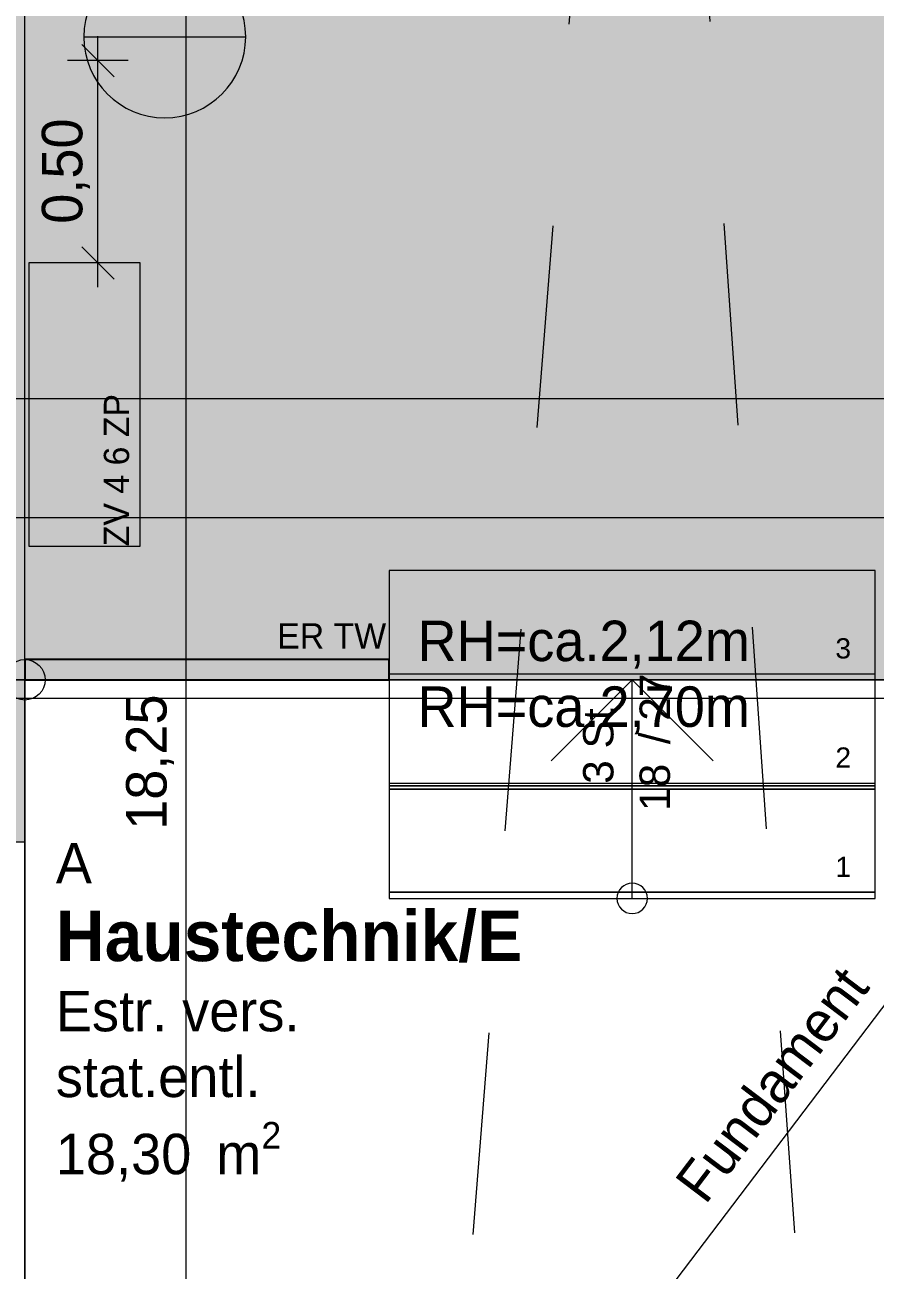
# Model space of a CAD drawing. Header units: metres. Extents: x -14 to 130, y -38 to 4.
# Drawn here: x 15.32 to 17.42, y -10.414 to -7.337 of the extents above; entities that cross this region are included whole.
import ezdxf

# ---------------------------------------------------------------- set-up
doc = ezdxf.new("R2010")
doc.units = ezdxf.units.M
doc.header["$MEASUREMENT"] = 0
doc.linetypes.add('Schnittlinie', pattern=[0.006, 0.003, -0.0015, 0, -0.0015])
doc.linetypes.add('Untersicht', pattern=[0.001, 0.0005, -0.0005])
for name, color, linetype in [('-1._KG PP_3_120 Wand Innen tragend', 7, 'Continuous'), ('-1._KG PP_3_130 Wand Innen', 7, 'Continuous'), ('-1._KG PP_3_210 Decke', 7, 'Continuous'), ('-1._KG PP_3_220 Bodenaufbau', 7, 'Continuous'), ('-1._KG PP_3_420 Rampe', 7, 'Continuous'), ('-1._KG PP_3_520 Fixeinbauten', 7, 'Continuous'), ('-1._KG PP_3_810 Raum', 7, 'Continuous'), ('-1._KG PP_3_851 Marker Schnitt', 7, 'Continuous'), ('-1._KG PP_3_860 Marker Änderung bis 26mmtt', 7, 'Continuous'), ('-1._KG PP_3_870 Dokumentation allgemein', 7, 'Continuous'), ('-1._KG PP_3_950 Polierplan Bemaßung', 7, 'Continuous'), ('-1._KG PP_3_955 Polierplan Beschriftung', 7, 'Continuous'), ('-1._KG PP_3_Bauwerke_Hausnummer', 7, 'Continuous'), ('-1._KG PP_3_Bemaßen_Sperrmaß 2D', 7, 'Continuous'), ('-1._KG PP_3_Gelände_Beschriftung Gelände', 7, 'Continuous'), ('-1._KG PP_3_Kataster Grenzpunkte_Grenzpunkt (GP) Hausecke_Kennzeichen', 7, 'Continuous'), ('-1._KG PP_3_Kataster Grenzpunkte_Grenzpunkt (GP) Hausecke_Punktnummer', 7, 'Continuous')]:
    doc.layers.add(name, color=color, linetype=linetype)
doc.styles.add('ERSTELLTER_STIL_1', font='arial.ttf')
doc.styles.add('ERSTELLTER_STIL_5', font='')
doc.styles.add('ERSTELLTER_STIL_9', font='')
doc.styles.get('ERSTELLTER_STIL_5').set_extended_font_data('Eurostile')
doc.styles.get('ERSTELLTER_STIL_9').set_extended_font_data('Eurostile', bold=True)
doc.linetypes.add('GAS', pattern='A,0,[1,415_260415_PP_VA_1_2 -1 KG1.Shx,S=0.186508,R=0,X=0,Y=0],-26.5,0', length=26.5)

msp = doc.modelspace()

# ---------------------------------------------------------------- hatches: boundary and pattern name
at = {"layer": '-1._KG PP_3_130 Wand Innen', "linetype": 'Continuous', "lineweight": 0, "true_color": 0x373737}
msp.add_hatch(color=250, dxfattribs=at).paths.add_polyline_path([(15.32, -8.955), (16.22, -8.955), (16.22, -8.905), (15.32, -8.905)])
at = {"layer": '-1._KG PP_3_Gelände_Beschriftung Gelände', "linetype": 'Continuous', "lineweight": 0, "true_color": 0x060c00}
h = msp.add_hatch(color=98, dxfattribs=at)
h.paths.add_polyline_path([(0.6022, -0.6), (0.6319, -8.705), (5.625, -8.705), (5.625, -3.705), (8.725, -3.705), (8.725, -5.925), (8.925, -5.925), (8.925, -5.905), (9.105, -5.905), (9.105, -4.225), (10.725, -4.225), (10.725, -5.905), (10.905, -5.905), (10.905, -6.225), (12.425, -6.225), (12.425, -9.355), (15.32, -9.355), (15.32, -8.955), (18.3552, -8.955), (18.383, -0.6)])
h.paths.add_polyline_path([(1.4029, -0.8), (1.4029, -1.4), (0.8029, -1.4), (0.8029, -0.8)], flags=0)
h.paths.add_polyline_path([(17.5774, -2.893), (17.5774, -2.293), (18.1774, -2.293), (18.1774, -2.893)], flags=0)

# ---------------------------------------------------------------- linework, layer by layer
at = {"layer": '-1._KG PP_3_120 Wand Innen tragend', "color": 7, "linetype": 'Continuous', "lineweight": 18, "ltscale": 1000, "flags": 128}
msp.add_lwpolyline([(15.32, -10.775), (15.32, -7.425)], dxfattribs=at)
at = {"layer": '-1._KG PP_3_130 Wand Innen', "color": 7, "linetype": 'Continuous', "lineweight": 25, "ltscale": 1000, "flags": 128}
for points in [[(16.22, -8.905), (15.32, -8.905)], [(15.32, -8.905), (15.32, -8.955)], [(16.22, -8.955), (16.22, -8.905)], [(15.32, -8.955), (16.22, -8.955)]]:
    msp.add_lwpolyline(points, dxfattribs=at)
at = {"layer": '-1._KG PP_3_210 Decke', "color": 7, "linetype": 'Untersicht', "lineweight": 13, "ltscale": 1000, "true_color": 0xf4f4f4, "flags": 128}
msp.add_lwpolyline([(0.1444, -3.915), (0.1845, -14.87), (15.32, -14.87), (15.32, -6.225), (10.905, -6.225), (10.905, -6.065), (8.925, -6.065), (8.925, -4.045), (8.745, -4.045), (8.745, -3.915), (5.625, -3.915), (0.8144, -3.915)], close=True, dxfattribs=at)
at = {"layer": '-1._KG PP_3_220 Bodenaufbau', "color": 7, "linetype": 'Continuous', "lineweight": 18, "ltscale": 1000, "flags": 128}
for points in [[(3.815, -0.8), (3.815, -1.965), (0.8072, -1.965), (0.8312, -8.5021), (0.8312, -8.505), (5.425, -8.505), (5.425, -3.505), (8.925, -3.505), (8.925, -3.845), (11.105, -3.845), (11.105, -6.225), (15.12, -6.225), (15.12, -8.955), (18.1552, -8.955), (18.1754, -2.893), (17.5774, -2.893), (17.5774, -2.293), (18.1774, -2.293), (18.1824, -0.8)], [(15.12, -8.955), (15.12, -12.685), (18.1427, -12.685), (18.1552, -8.955)]]:
    msp.add_lwpolyline(points, close=True, dxfattribs=at)
at = {"layer": '-1._KG PP_3_220 Bodenaufbau', "color": 8, "linetype": 'Untersicht', "lineweight": 13, "ltscale": 1000, "flags": 128}
msp.add_lwpolyline([(15.32, -16.6183), (15.32, -6.2773)], dxfattribs=at)
at = {"layer": '-1._KG PP_3_420 Rampe', "color": 7, "linetype": 'Untersicht', "lineweight": 13, "ltscale": 1000}
for p in [(15.9517, -16.3065), (17.6391, -16.3065)]:
    msp.add_line(p, (16.85, -5), dxfattribs=at)
at = {"layer": '-1._KG PP_3_420 Rampe', "color": 8, "linetype": 'Untersicht', "lineweight": 13, "ltscale": 1000, "flags": 128}
msp.add_lwpolyline([(15.32, -16.3289), (15.32, -6.2773)], dxfattribs=at)
at = {"layer": '-1._KG PP_3_520 Fixeinbauten', "color": 5, "linetype": 'Continuous', "lineweight": 13, "ltscale": 1000, "flags": 128}
msp.add_lwpolyline([(15.605, -7.925), (15.33, -7.925), (15.33, -8.625), (15.605, -8.625)], close=True, dxfattribs=at)
at = {"layer": '-1._KG PP_3_851 Marker Schnitt', "color": 7, "linetype": 'Schnittlinie', "lineweight": 13, "ltscale": 1000}
msp.add_line((14.6743, -8.2598), (19.85, -8.2598), dxfattribs=at)
at = {"layer": '-1._KG PP_3_860 Marker Änderung bis 26mmtt', "color": 7, "linetype": 'Continuous', "lineweight": 13, "ltscale": 1000}
msp.add_line((15.4653, -7.3663), (15.8653, -7.3663), dxfattribs=at)
for start, end in [(0, 180), (180, 0)]:
    msp.add_arc((15.6653, -7.3663), 0.2, start, end, dxfattribs=at)
at = {"layer": '-1._KG PP_3_Bauwerke_Hausnummer', "color": 7, "linetype": 'Continuous', "lineweight": 13, "ltscale": 1000}
for p, q in [((17.42, -8.685), (16.22, -8.685)), ((16.22, -8.685), (16.22, -9.48)), ((17.42, -9.48), (17.42, -8.685)), ((16.22, -8.94), (17.42, -8.94)), ((16.82, -8.955), (16.62, -9.155)), ((16.82, -9.225), (16.82, -8.955)), ((17.02, -9.155), (16.82, -8.955)), ((16.22, -9.21), (17.42, -9.21)), ((17.42, -9.2169), (16.22, -9.2169)), ((16.22, -9.2169), (17.42, -9.2169)), ((16.82, -9.495), (16.82, -9.225)), ((16.22, -9.48), (17.42, -9.48)), ((16.22, -9.48), (17.42, -9.48)), ((17.42, -9.48), (16.22, -9.48))]:
    msp.add_line(p, q, dxfattribs=at)
at = {"layer": '-1._KG PP_3_Bauwerke_Hausnummer', "color": 7, "linetype": 'Continuous', "lineweight": 18, "ltscale": 1000}
for p, q in [((17.42, -8.685), (16.22, -8.685)), ((16.22, -8.685), (16.22, -8.955)), ((17.42, -8.955), (17.42, -8.685)), ((17.42, -8.955), (16.22, -8.955)), ((16.22, -8.955), (16.22, -9.225)), ((16.22, -8.955), (17.42, -8.955)), ((17.42, -9.225), (17.42, -8.955)), ((17.42, -9.225), (16.22, -9.225)), ((16.22, -9.225), (16.22, -9.495)), ((16.22, -9.225), (17.42, -9.225)), ((17.42, -9.495), (17.42, -9.225)), ((16.22, -9.495), (17.42, -9.495))]:
    msp.add_line(p, q, dxfattribs=at)
at = {"layer": '-1._KG PP_3_Bauwerke_Hausnummer', "color": 7, "linetype": 'Continuous', "lineweight": 13, "ltscale": 1000, "flags": 128}
msp.add_lwpolyline([(16.8575, -9.495, 1), (16.7825, -9.495, 1)], format="xyb", close=True, dxfattribs=at)
at = {"layer": '-1._KG PP_3_Bemaßen_Sperrmaß 2D', "color": 5, "linetype": 'GAS', "lineweight": 0, "ltscale": 1000}
msp.add_line((-1.5, -9), (21, -9), dxfattribs=at)
at = {"layer": '-1._KG PP_3_Gelände_Beschriftung Gelände', "color": 7, "linetype": 'Continuous', "lineweight": 13, "ltscale": 1000, "true_color": 0xf4f4f4, "flags": 128}
for points in [[(0.6022, -0.6), (0.6319, -8.705), (5.625, -8.705), (5.625, -3.705), (8.725, -3.705), (8.725, -5.925), (8.925, -5.925), (8.925, -5.905), (9.105, -5.905), (9.105, -4.225), (10.725, -4.225), (10.725, -5.905), (10.905, -5.905), (10.905, -6.225), (12.425, -6.225), (12.425, -9.355), (15.32, -9.355), (15.32, -8.955), (18.3552, -8.955), (18.383, -0.6)], [(14.92, -13.085), (18.3414, -13.085), (18.3565, -8.555), (14.92, -8.555)]]:
    msp.add_lwpolyline(points, close=True, dxfattribs=at)
at = {"layer": '-1._KG PP_3_Gelände_Beschriftung Gelände', "color": 7, "linetype": 'Continuous', "lineweight": 18, "ltscale": 1000, "flags": 128}
for points in [[(10.39, -8.955), (15.32, -8.955)], [(15.32, -8.955), (15.32, -12.685)]]:
    msp.add_lwpolyline(points, dxfattribs=at)
at = {"layer": '-1._KG PP_3_Kataster Grenzpunkte_Grenzpunkt (GP) Hausecke_Kennzeichen', "color": 6, "linetype": 'Continuous', "lineweight": 13, "ltscale": 1000, "true_color": 0xfb02fe}
for p, q in [((15.5004, -7.425), (15.5004, -7.365)), ((15.5404, -7.465), (15.4604, -7.385)), ((15.5754, -7.425), (15.4254, -7.425)), ((15.5004, -7.925), (15.5004, -7.425)), ((15.4604, -7.885), (15.5404, -7.965)), ((15.5754, -7.925), (15.4254, -7.925)), ((15.5004, -7.985), (15.5004, -7.925))]:
    msp.add_line(p, q, dxfattribs=at)
at = {"layer": '-1._KG PP_3_Kataster Grenzpunkte_Grenzpunkt (GP) Hausecke_Kennzeichen', "color": 7, "linetype": 'Continuous', "lineweight": 13, "ltscale": 1000}
for p, q in [((14.92, -13.085), (18.3565, -8.555)), ((15.42, -8.955), (15.22, -8.955))]:
    msp.add_line(p, q, dxfattribs=at)
msp.add_circle((15.32, -8.955), 0.05, dxfattribs=at)
at = {"layer": '-1._KG PP_3_Kataster Grenzpunkte_Grenzpunkt (GP) Hausecke_Punktnummer', "color": 8, "linetype": 'Continuous', "lineweight": 13, "ltscale": 1000, "true_color": 0x7e7f7f}
msp.add_line((15.7175, 0), (15.7175, -18.2533), dxfattribs=at)

# ---------------------------------------------------------------- texts
at = {"layer": '-1._KG PP_3_810 Raum', "color": 7, "linetype": 'Continuous', "lineweight": 13, "attachment_point": 1}
for s, insert, char_height, style in [('\\A1;{\\pql;\\pt0;\\fEurostile|b0|i0|c0|p0;\\W1.000000;A}', (15.3964, -9.3579), 0.1, 'ERSTELLTER_STIL_5'), ('\\A1;{\\pql;\\pt0;\\fEurostile|b1|i0|c0|p0;\\W1.000000;Haustechnik/E}', (15.3964, -9.5251), 0.125, 'ERSTELLTER_STIL_9'), ('\\A1;{\\pql;\\pt0;\\fEurostile|b0|i0|c0|p0;\\W1.000000;Estr. vers.}', (15.3964, -9.7235), 0.1, 'ERSTELLTER_STIL_5'), ('\\A1;{\\pql;\\pt0;\\fEurostile|b0|i0|c0|p0;\\W1.000000;stat.entl.}', (15.3964, -9.886), 0.1, 'ERSTELLTER_STIL_5'), ('\\A1;{\\pql;\\pt0,0.05;\\fEurostile|b0|i0|c0|p0;\\W1.000000;18,30\\fEurostile|b0|i0|c0|p0;\\W1.000000;\\A1{\\H.66x;\\S^  ;}\\fEurostile|b0|i0|c0|p0;\\W1.000000; m\\fEurostile|b0|i0|c0|p0;\\W1.000000;\\A1{\\H.66x;\\S2^  ;}}', (15.3964, -10.0475), 0.1, 'ERSTELLTER_STIL_5')]:
    msp.add_mtext(s, dxfattribs=dict(at, insert=insert, char_height=char_height, style=style))
at = {"layer": '-1._KG PP_3_870 Dokumentation allgemein', "color": 7, "linetype": 'Continuous', "lineweight": 13, "char_height": 0.1, "attachment_point": 4, "style": 'ERSTELLTER_STIL_5'}
for s, insert in [('\\A1;{\\pql;\\fEurostile|b0|i0|c0|p0;\\W1.000000;RH=ca.2,\\fEurostile|b0|i0|c0|p0;\\W1.000000;12\\fEurostile|b0|i0|c0|p0;\\W1.000000;m}', (16.2896, -8.8681)), ('\\A1;{\\pql;\\fEurostile|b0|i0|c0|p0;\\W1.000000;RH=ca.2,\\fEurostile|b0|i0|c0|p0;\\W1.000000;70\\fEurostile|b0|i0|c0|p0;\\W1.000000;m}', (16.2896, -9.0306))]:
    msp.add_mtext(s, dxfattribs=dict(at, insert=insert))
at = {"layer": '-1._KG PP_3_950 Polierplan Bemaßung', "color": 6, "linetype": 'Continuous', "lineweight": 13, "true_color": 0xfb02fe, "insert": (15.4804, -7.8282), "char_height": 0.1, "width": 0.306373, "attachment_point": 7, "rotation": 90, "style": 'ERSTELLTER_STIL_5'}
msp.add_mtext('\\A1;{\\pql;\\fEurostile|b0|i0|c0|p0;\\W1.000000;0,50}', dxfattribs=at)
at = {"layer": '-1._KG PP_3_955 Polierplan Beschriftung', "color": 5, "linetype": 'Continuous', "lineweight": 13, "insert": (15.5783, -8.625), "char_height": 0.0625, "attachment_point": 7, "rotation": 90, "style": 'ERSTELLTER_STIL_5'}
msp.add_mtext('\\A1;{\\pql;\\fEurostile|b0|i0|c0|p0;\\W1.000000;ZV 4 6 ZP}', dxfattribs=at)
at = {"layer": '-1._KG PP_3_955 Polierplan Beschriftung', "color": 7, "linetype": 'Continuous', "lineweight": 13, "insert": (15.9431, -8.8777), "char_height": 0.0625, "attachment_point": 7, "style": 'ERSTELLTER_STIL_5'}
msp.add_mtext('\\A1;{\\pql;\\fEurostile|b0|i0|c0|p0;\\W1.000000;ER TW}', dxfattribs=at)
at = {"layer": '-1._KG PP_3_Bauwerke_Hausnummer', "color": 7, "linetype": 'Continuous', "lineweight": 13, "char_height": 0.05, "attachment_point": 4, "style": 'ERSTELLTER_STIL_1'}
for s, insert in [('\\A1;{\\pql;\\fArial|b0|i0|c0|p0;\\W1.000000;3}', (17.3219, -8.8776)), ('\\A1;{\\pql;\\fArial|b0|i0|c0|p0;\\W1.000000;2}', (17.3219, -9.1471)), ('\\A1;{\\pql;\\fArial|b0|i0|c0|p0;\\W1.000000;1}', (17.3219, -9.4171))]:
    msp.add_mtext(s, dxfattribs=dict(at, insert=insert))
at = {"layer": '-1._KG PP_3_Bauwerke_Hausnummer', "color": 7, "linetype": 'Continuous', "lineweight": 13, "char_height": 0.075, "rotation": 90, "style": 'ERSTELLTER_STIL_1'}
for s, insert, attachment_point in [('\\A1;{\\pqc;\\pt0,0.05;\\fArial|b0|i0|c0|p0;\\W1.000000;\\fArial|b0|i0|c0|p0;\\W1.000000;18\\fArial|b0|i0|c0|p0;\\W1.000000;\\A1{\\H.66x;\\S^  ;}\\fArial|b0|i0|c0|p0;\\W1.000000;\\fArial|b0|i0|c0|p0;\\W1.000000; / \\fArial|b0|i0|c0|p0;\\W1.000000;27\\fArial|b0|i0|c0|p0;\\W1.000000;\\A1{\\H.66x;\\S^  ;}\\fArial|b0|i0|c0|p0;\\W1.000000;\\fArial|b0|i0|c0|p0;\\W1.000000;\\fArial|b0|i0|c0|p0;\\W1.000000;\\fArial|b0|i0|c0|p0;\\W1.000000;\\A1{\\H.66x;\\S^  ;}\\fArial|b0|i0|c0|p0;\\W1.000000;}', (16.8382, -9.09), 2), ('\\A1;{\\pqc;\\pt0,0.05;\\fArial|b0|i0|c0|p0;\\W1.000000;3 St\\fArial|b0|i0|c0|p0;\\W1.000000;\\fArial|b0|i0|c0|p0;\\W1.000000;\\A1{\\H.66x;\\S^  ;}\\fArial|b0|i0|c0|p0;\\W1.000000;\\fArial|b0|i0|c0|p0;\\W1.000000;\\fArial|b0|i0|c0|p0;\\W1.000000;\\fArial|b0|i0|c0|p0;\\W1.000000;\\A1{\\H.66x;\\S^  ;}\\fArial|b0|i0|c0|p0;\\W1.000000;\\fArial|b0|i0|c0|p0;\\W1.000000;\\fArial|b0|i0|c0|p0;\\W1.000000;\\fArial|b0|i0|c0|p0;\\W1.000000;\\A1{\\H.66x;\\S^  ;}\\fArial|b0|i0|c0|p0;\\W1.000000;}', (16.7956, -9.09), 8)]:
    msp.add_mtext(s, dxfattribs=dict(at, insert=insert, attachment_point=attachment_point))
at = {"layer": '-1._KG PP_3_Kataster Grenzpunkte_Grenzpunkt (GP) Hausecke_Kennzeichen', "color": 7, "linetype": 'Continuous', "lineweight": 13, "insert": (17.0505, -10.2921), "char_height": 0.1, "attachment_point": 4, "rotation": 52.8156, "style": 'ERSTELLTER_STIL_5'}
msp.add_mtext('\\A1;{\\pql;\\fEurostile|b0|i0|c0|p0;\\W1.000000;\\fEurostile|b0|i0|c0|p0;\\W1.000000;\\fEurostile|b0|i0|c0|p0;\\W1.000000;Fundament\\fEurostile|b0|i0|c0|p0;\\W1.000000;\\A1{\\H.66x;\\S^  ;}\\fEurostile|b0|i0|c0|p0;\\W1.000000;\\fEurostile|b0|i0|c0|p0;\\W1.000000;\\P\\pql;\\fEurostile|b0|i0|c0|p0;\\W1.000000;\\fEurostile|b0|i0|c0|p0;\\W1.000000;\\fEurostile|b0|i0|c0|p0;\\W1.000000;\\fEurostile|b0|i0|c0|p0;\\W1.000000;\\A1{\\H.66x;\\S^  ;}\\fEurostile|b0|i0|c0|p0;\\W1.000000;\\fEurostile|b0|i0|c0|p0;\\W1.000000;}', dxfattribs=at)
at = {"layer": '-1._KG PP_3_Kataster Grenzpunkte_Grenzpunkt (GP) Hausecke_Punktnummer', "color": 8, "linetype": 'Continuous', "lineweight": 13, "true_color": 0x7e7f7f, "insert": (15.6885, -9.3258), "char_height": 0.1, "attachment_point": 7, "rotation": 90, "style": 'ERSTELLTER_STIL_5'}
msp.add_mtext('\\A1;{\\pql;\\fEurostile|b0|i0|c0|p0;\\W1.000000;18,25}', dxfattribs=at)

doc.saveas('drawing.dxf')
